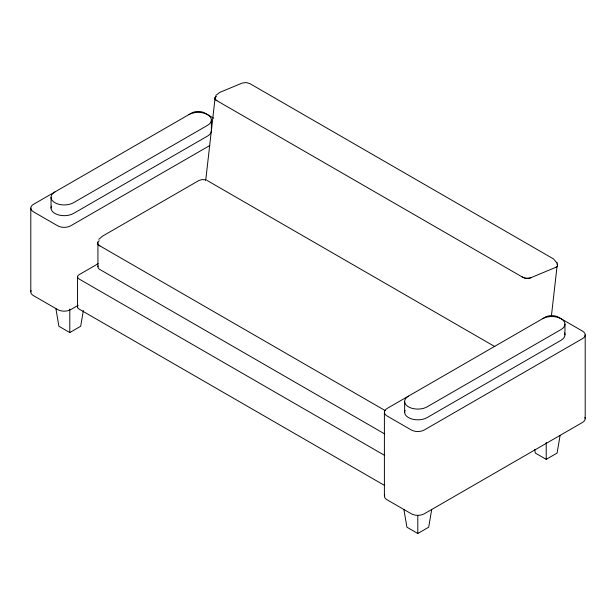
<?xml version="1.0" encoding="UTF-8"?>
<svg xmlns="http://www.w3.org/2000/svg" width="616" height="616" viewBox="0 0 616 616"><rect width="100%" height="100%" fill="white"/><g stroke="black" fill="none" stroke-linecap="round" stroke-linejoin="round"><path stroke-width="0.92" d="M205.752 180.057L215.046 98.337M551.42 315.862L557.041 266.451M83.368 310.479L80.673 326.272L69.785 332.563L58.897 326.272L55.894 308.616M431.7 509.54L428.69 527.196L417.802 533.487L406.914 527.196L403.903 509.54M560.106 435.404L557.103 453.06L546.215 459.343L535.327 453.06L534.688 449.341M215.777 95.503L219.619 92.454L242.365 83.014L246.13 82.552L249.919 83.645L553.522 258.928L557.049 263.117M98.799 239.355L102.479 236.174L198.922 180.496L201.902 179.579L205.267 179.764M209.756 145.538L70.717 225.81A9.209 5.321 0 0 1 57.688 225.81L33.495 211.842A9.209 5.321 0 0 1 33.495 204.32L191.684 112.99A9.209 5.321 0 0 1 204.712 112.99L213.583 118.118M98.167 263.687L79.094 274.697A5.267 3.042 0 0 0 79.094 278.994L384.692 455.432M78.209 305.297L70.717 309.617A9.209 5.321 0 0 1 57.688 309.617L33.495 295.649A9.209 5.321 0 0 1 31.116 290.513M207.153 180.496L494.833 346.585M385.27 410.641L99.215 245.484A5.814 3.357 0 0 1 99.215 240.733M384.438 433.795L99.938 269.538A6.845 3.95 0 0 1 98.067 265.981M384.692 485.516L79.094 309.086A5.267 3.042 0 0 1 77.731 306.144M556.941 262.585L557.434 265.003M585.2 334.865L585.2 418.68M564.957 324.124L564.957 334.865M546.215 442.434L546.215 459.343M417.802 515.638L417.802 533.487M404.635 401.486L404.635 412.227M384.399 412.227L384.399 496.042M211.365 119.974L211.365 130.723A13.152 7.592 0 0 1 207.507 136.09L73.504 213.459A13.152 7.592 0 0 1 57.627 214.661A13.152 7.592 0 0 1 51.498 206.121M97.936 244.059L97.936 266.751M77.554 276.846L77.554 306.937M69.785 309.078L69.785 332.563M51.043 197.336L51.043 208.085M30.8 208.085L30.8 291.892M584.884 417.302A9.209 5.321 0 0 1 582.505 422.437L424.316 513.767A9.209 5.321 0 0 1 411.288 513.767L387.094 499.799A9.209 5.321 0 0 1 384.707 494.663M405.097 410.271A13.152 7.592 0 0 0 411.226 418.811A13.152 7.592 0 0 0 427.104 417.602L561.107 340.24A13.152 7.592 0 0 0 564.51 332.902M408.5 396.119A13.152 7.592 0 0 0 408.5 406.86A13.152 7.592 0 0 0 427.104 406.86L561.107 329.491A13.152 7.592 0 0 0 561.107 318.757A13.152 7.592 0 0 0 542.504 318.757M54.901 191.976A13.152 7.592 0 0 0 54.901 202.71A13.152 7.592 0 0 0 73.504 202.71L207.507 125.348A13.152 7.592 0 0 0 207.507 114.607A13.152 7.592 0 0 0 188.912 114.607M205.759 180.411A6.314 3.103 6.5 0 1 206.106 179.857M531.007 277.647A6.314 3.103 6.5 0 1 526.572 278.193M525.34 278.032A6.314 3.103 6.5 0 1 522.114 276.907M556.687 266.651A6.314 3.103 6.5 0 1 555.332 267.552M216.909 100.693A6.314 3.103 6.5 0 1 215.531 99.569M215.169 98.953A6.314 3.103 6.5 0 1 215.161 97.736M215.508 97.182A6.314 3.103 6.5 0 1 216.085 96.689M557.126 264.48A5.367 2.641 6.5 0 1 555.994 267.275L530.337 277.924A5.367 2.641 6.5 0 1 522.784 277.292L216.239 100.308A5.367 2.641 6.5 0 1 215.053 97.32M215.538 96.904A5.367 2.641 6.5 0 1 216.201 96.558M99.938 245.907A6.845 3.95 0 0 1 98.067 243.882M97.936 243.112A6.845 3.95 0 0 1 98.067 242.342M545.283 317.14L387.094 408.47A9.209 5.321 0 0 0 387.094 415.993L411.288 429.96A9.209 5.321 0 0 0 424.316 429.96L582.505 338.631A9.209 5.321 0 0 0 582.505 331.108L558.312 317.14A9.209 5.321 0 0 0 545.283 317.14"/></g></svg>
